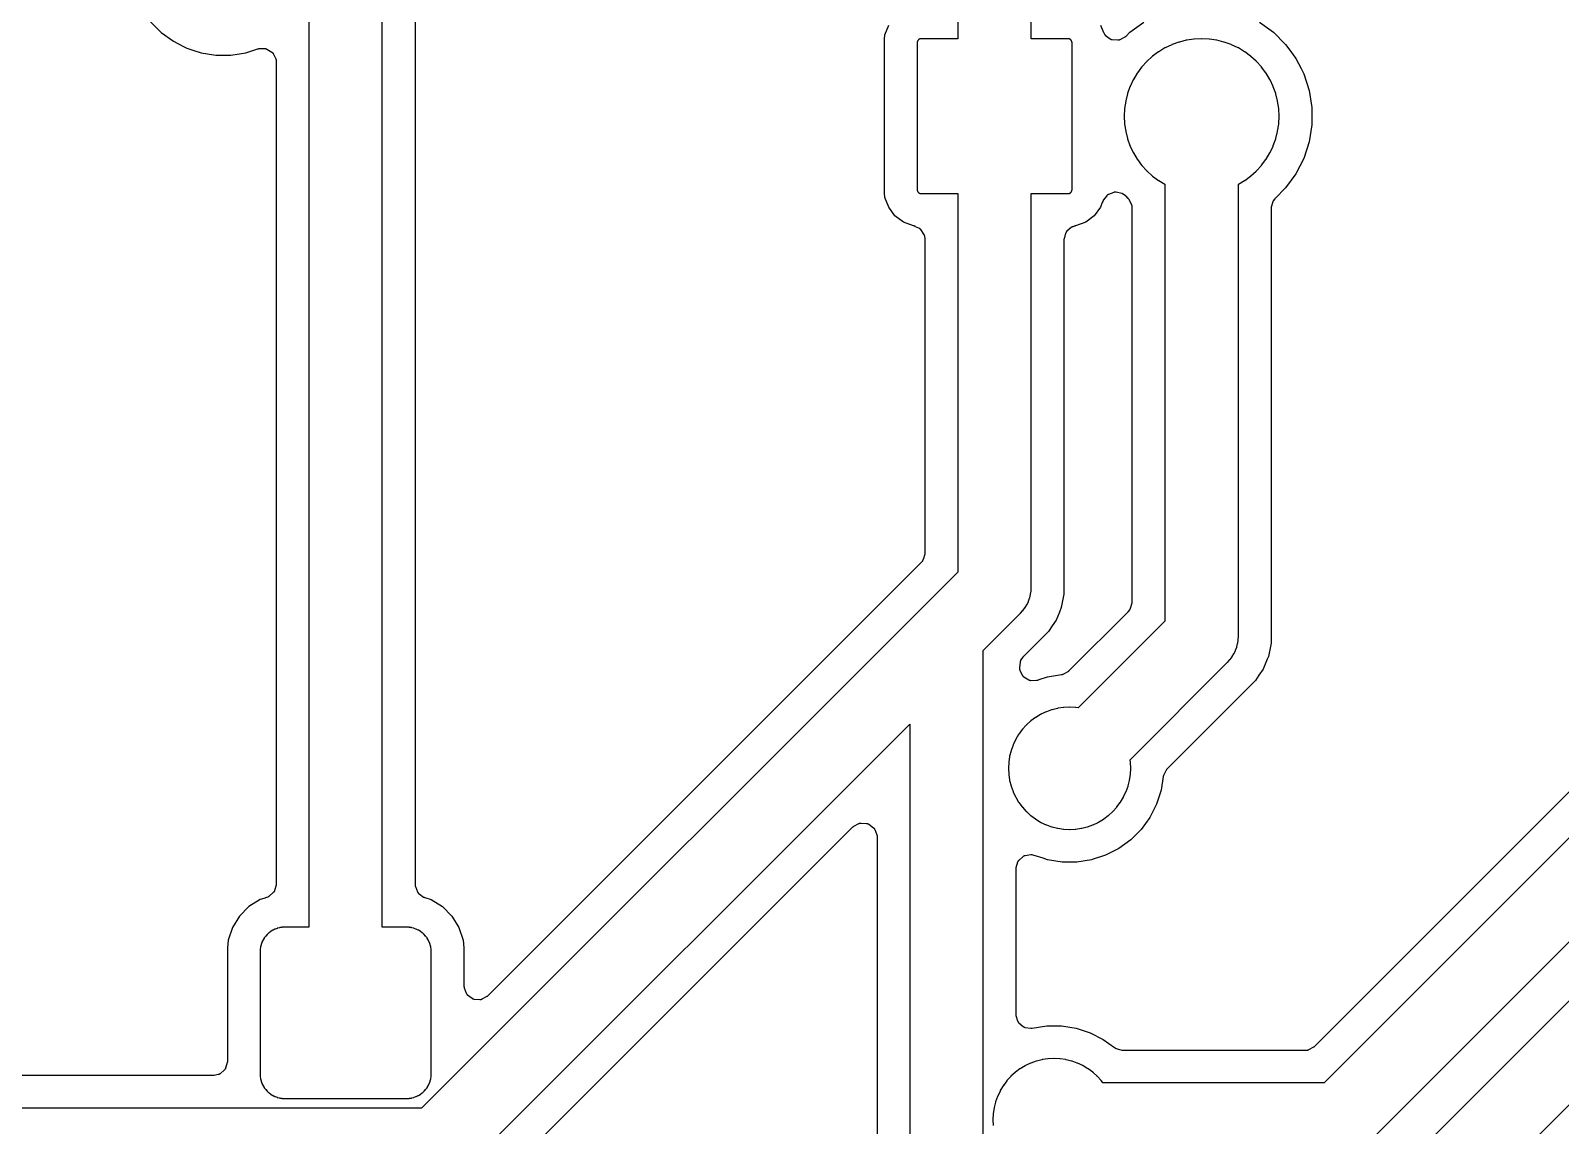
# Model space of a CAD drawing. Header units: metres. Extents: x 60.5 to 129.5, y -129.5 to -80.5.
# Drawn here: x 79.22 to 97.98, y -121.96 to -108.53 of the extents above; entities that cross this region are included whole.
import ezdxf

# ---------------------------------------------------------------- set-up
doc = ezdxf.new("R2010")
doc.units = ezdxf.units.M

msp = doc.modelspace()

# ---------------------------------------------------------------- linework, layer by layer
for points in [[(90.59, -102.58), (90.59, -108.63), (90.14, -108.63), (90.139, -108.63), (90.138, -108.63), (90.136, -108.63), (90.135, -108.63), (90.134, -108.63), (90.133, -108.631), (90.131, -108.631), (90.13, -108.631), (90.129, -108.631), (90.128, -108.631), (90.127, -108.632), (90.125, -108.632), (90.124, -108.633), (90.123, -108.633), (90.122, -108.633), (90.121, -108.634), (90.12, -108.634), (90.119, -108.635), (90.118, -108.635), (90.116, -108.636), (90.115, -108.636), (90.114, -108.637), (90.113, -108.638), (90.112, -108.638), (90.111, -108.639), (90.11, -108.64), (90.109, -108.641), (90.108, -108.641), (90.107, -108.642), (90.106, -108.643), (90.106, -108.644), (90.105, -108.645), (90.104, -108.646), (90.103, -108.646), (90.102, -108.647), (90.101, -108.648), (90.101, -108.649), (90.1, -108.65), (90.099, -108.651), (90.098, -108.652), (90.098, -108.653), (90.097, -108.654), (90.096, -108.655), (90.096, -108.656), (90.095, -108.658), (90.095, -108.659), (90.094, -108.66), (90.094, -108.661), (90.093, -108.662), (90.093, -108.663), (90.093, -108.664), (90.092, -108.665), (90.092, -108.667), (90.091, -108.668), (90.091, -108.669), (90.091, -108.67), (90.091, -108.671), (90.091, -108.673), (90.09, -108.674), (90.09, -108.675), (90.09, -108.676), (90.09, -108.678), (90.09, -108.679), (90.09, -108.68), (90.09, -110.48), (90.09, -110.481), (90.09, -110.482), (90.09, -110.484), (90.09, -110.485), (90.09, -110.486), (90.091, -110.487), (90.091, -110.489), (90.091, -110.49), (90.091, -110.491), (90.091, -110.492), (90.092, -110.493), (90.092, -110.495), (90.093, -110.496), (90.093, -110.497), (90.093, -110.498), (90.094, -110.499), (90.094, -110.5), (90.095, -110.501), (90.095, -110.502), (90.096, -110.504), (90.096, -110.505), (90.097, -110.506), (90.098, -110.507), (90.098, -110.508), (90.099, -110.509), (90.1, -110.51), (90.101, -110.511), (90.101, -110.512), (90.102, -110.513), (90.103, -110.514), (90.104, -110.514), (90.105, -110.515), (90.106, -110.516), (90.106, -110.517), (90.107, -110.518), (90.108, -110.519), (90.109, -110.519), (90.11, -110.52), (90.111, -110.521), (90.112, -110.522), (90.113, -110.522), (90.114, -110.523), (90.115, -110.524), (90.116, -110.524), (90.118, -110.525), (90.119, -110.525), (90.12, -110.526), (90.121, -110.526), (90.122, -110.527), (90.123, -110.527), (90.124, -110.527), (90.125, -110.528), (90.127, -110.528), (90.128, -110.529), (90.129, -110.529), (90.13, -110.529), (90.131, -110.529), (90.133, -110.529), (90.134, -110.53), (90.135, -110.53), (90.136, -110.53), (90.138, -110.53), (90.139, -110.53), (90.14, -110.53), (90.59, -110.53), (90.59, -115.172), (84.011, -121.751), (69.887, -121.751)], [(90.899, -122.251), (90.899, -116.136), (91.358, -115.677), (91.359, -115.676), (91.36, -115.675), (91.386, -115.646), (91.387, -115.645), (91.388, -115.644), (91.389, -115.643), (91.39, -115.642), (91.413, -115.611), (91.414, -115.61), (91.414, -115.609), (91.415, -115.608), (91.416, -115.607), (91.436, -115.573), (91.436, -115.572), (91.437, -115.571), (91.438, -115.57), (91.438, -115.569), (91.455, -115.533), (91.455, -115.532), (91.456, -115.531), (91.456, -115.53), (91.457, -115.529), (91.47, -115.492), (91.47, -115.491), (91.471, -115.489), (91.471, -115.488), (91.471, -115.487), (91.481, -115.449), (91.481, -115.448), (91.482, -115.447), (91.482, -115.445), (91.482, -115.444), (91.488, -115.405), (91.488, -115.404), (91.488, -115.403), (91.488, -115.402), (91.488, -115.4), (91.49, -115.361), (91.49, -115.36), (91.49, -115.359), (91.49, -110.53), (91.94, -110.53), (91.941, -110.53), (91.942, -110.53), (91.944, -110.53), (91.945, -110.53), (91.946, -110.53), (91.947, -110.529), (91.949, -110.529), (91.95, -110.529), (91.951, -110.529), (91.952, -110.529), (91.953, -110.528), (91.955, -110.528), (91.956, -110.527), (91.957, -110.527), (91.958, -110.527), (91.959, -110.526), (91.96, -110.526), (91.961, -110.525), (91.962, -110.525), (91.964, -110.524), (91.965, -110.524), (91.966, -110.523), (91.967, -110.522), (91.968, -110.522), (91.969, -110.521), (91.97, -110.52), (91.971, -110.519), (91.972, -110.519), (91.973, -110.518), (91.974, -110.517), (91.974, -110.516), (91.975, -110.515), (91.976, -110.514), (91.977, -110.514), (91.978, -110.513), (91.979, -110.512), (91.979, -110.511), (91.98, -110.51), (91.981, -110.509), (91.982, -110.508), (91.982, -110.507), (91.983, -110.506), (91.984, -110.505), (91.984, -110.504), (91.985, -110.502), (91.985, -110.501), (91.986, -110.5), (91.986, -110.499), (91.987, -110.498), (91.987, -110.497), (91.987, -110.496), (91.988, -110.495), (91.988, -110.493), (91.989, -110.492), (91.989, -110.491), (91.989, -110.49), (91.989, -110.489), (91.989, -110.487), (91.99, -110.486), (91.99, -110.485), (91.99, -110.484), (91.99, -110.482), (91.99, -110.481), (91.99, -110.48), (91.99, -108.68), (91.99, -108.679), (91.99, -108.678), (91.99, -108.676), (91.99, -108.675), (91.99, -108.674), (91.989, -108.673), (91.989, -108.671), (91.989, -108.67), (91.989, -108.669), (91.989, -108.668), (91.988, -108.667), (91.988, -108.665), (91.987, -108.664), (91.987, -108.663), (91.987, -108.662), (91.986, -108.661), (91.986, -108.66), (91.985, -108.659), (91.985, -108.658), (91.984, -108.656), (91.984, -108.655), (91.983, -108.654), (91.982, -108.653), (91.982, -108.652), (91.981, -108.651), (91.98, -108.65), (91.979, -108.649), (91.979, -108.648), (91.978, -108.647), (91.977, -108.646), (91.976, -108.646), (91.975, -108.645), (91.974, -108.644), (91.974, -108.643), (91.973, -108.642), (91.972, -108.641), (91.971, -108.641), (91.97, -108.64), (91.969, -108.639), (91.968, -108.638), (91.967, -108.638), (91.966, -108.637), (91.965, -108.636), (91.964, -108.636), (91.962, -108.635), (91.961, -108.635), (91.96, -108.634), (91.959, -108.634), (91.958, -108.633), (91.957, -108.633), (91.956, -108.633), (91.955, -108.632), (91.953, -108.632), (91.952, -108.631), (91.951, -108.631), (91.95, -108.631), (91.949, -108.631), (91.947, -108.631), (91.946, -108.63), (91.945, -108.63), (91.944, -108.63), (91.942, -108.63), (91.941, -108.63), (91.94, -108.63), (91.49, -108.63), (91.49, -102.766)], [(83.931, -106.536), (83.931, -119), (83.931, -119.001), (83.931, -119.002), (83.931, -119.016), (83.931, -119.017), (83.931, -119.018), (83.932, -119.019), (83.932, -119.021), (83.932, -119.022), (83.932, -119.023), (83.932, -119.024), (83.933, -119.025), (83.933, -119.027), (83.933, -119.028), (83.934, -119.029), (83.934, -119.03), (83.935, -119.031), (83.935, -119.032), (83.962, -119.097), (83.962, -119.098), (83.963, -119.099), (83.963, -119.1), (83.964, -119.101), (83.965, -119.102), (83.965, -119.103), (83.966, -119.105), (83.967, -119.106), (83.967, -119.107), (83.968, -119.108), (83.969, -119.109), (83.97, -119.11), (83.97, -119.11), (83.971, -119.111), (83.972, -119.112), (83.973, -119.113), (83.974, -119.114), (83.975, -119.115), (83.976, -119.116), (83.977, -119.117), (83.978, -119.117), (83.979, -119.118), (83.98, -119.119), (84.037, -119.159), (84.038, -119.159), (84.039, -119.16), (84.04, -119.16), (84.041, -119.161), (84.042, -119.162), (84.043, -119.162), (84.044, -119.163), (84.045, -119.163), (84.046, -119.164), (84.048, -119.164), (84.049, -119.164), (84.05, -119.165), (84.128, -119.191), (84.267, -119.277), (84.383, -119.393), (84.469, -119.532), (84.521, -119.688), (84.53, -119.783), (84.53, -120.245), (84.531, -120.247), (84.531, -120.256), (84.531, -120.257), (84.531, -120.258), (84.531, -120.26), (84.531, -120.261), (84.531, -120.262), (84.532, -120.263), (84.532, -120.265), (84.532, -120.266), (84.532, -120.267), (84.533, -120.268), (84.533, -120.269), (84.534, -120.271), (84.534, -120.272), (84.558, -120.337), (84.559, -120.338), (84.559, -120.339), (84.56, -120.341), (84.56, -120.342), (84.561, -120.343), (84.561, -120.344), (84.562, -120.345), (84.563, -120.346), (84.563, -120.347), (84.564, -120.348), (84.565, -120.349), (84.566, -120.35), (84.566, -120.351), (84.567, -120.352), (84.568, -120.353), (84.569, -120.354), (84.57, -120.355), (84.571, -120.356), (84.571, -120.357), (84.572, -120.357), (84.573, -120.358), (84.574, -120.359), (84.575, -120.36), (84.631, -120.402), (84.632, -120.402), (84.633, -120.403), (84.634, -120.404), (84.635, -120.404), (84.636, -120.405), (84.637, -120.406), (84.639, -120.406), (84.64, -120.407), (84.641, -120.407), (84.642, -120.408), (84.643, -120.408), (84.644, -120.409), (84.645, -120.409), (84.647, -120.409), (84.648, -120.41), (84.649, -120.41), (84.65, -120.41), (84.651, -120.411), (84.653, -120.411), (84.654, -120.411), (84.655, -120.411), (84.656, -120.411), (84.658, -120.411), (84.727, -120.416), (84.729, -120.416), (84.73, -120.416), (84.731, -120.417), (84.732, -120.416), (84.733, -120.416), (84.735, -120.416), (84.736, -120.416), (84.737, -120.416), (84.738, -120.416), (84.74, -120.416), (84.741, -120.415), (84.742, -120.415), (84.743, -120.415), (84.744, -120.415), (84.746, -120.414), (84.747, -120.414), (84.748, -120.413), (84.749, -120.413), (84.75, -120.413), (84.751, -120.412), (84.753, -120.412), (84.754, -120.411), (84.755, -120.41), (84.816, -120.377), (84.817, -120.376), (84.818, -120.376), (84.819, -120.375), (84.82, -120.374), (84.821, -120.374), (84.822, -120.373), (84.823, -120.372), (84.824, -120.372), (84.825, -120.371), (84.826, -120.37), (84.827, -120.369), (84.828, -120.368), (89.785, -115.411), (90.139, -115.057), (90.139, -115.056), (90.14, -115.055), (90.141, -115.054), (90.142, -115.053), (90.159, -115.033), (90.16, -115.032), (90.16, -115.031), (90.161, -115.03), (90.162, -115.029), (90.162, -115.028), (90.163, -115.027), (90.164, -115.026), (90.164, -115.025), (90.165, -115.023), (90.165, -115.022), (90.166, -115.021), (90.166, -115.02), (90.167, -115.019), (90.167, -115.018), (90.167, -115.017), (90.168, -115.015), (90.187, -114.948), (90.188, -114.947), (90.188, -114.946), (90.188, -114.945), (90.189, -114.944), (90.189, -114.943), (90.189, -114.941), (90.189, -114.94), (90.189, -114.939), (90.189, -114.938), (90.189, -114.937), (90.189, -114.936), (90.189, -114.934), (90.189, -111.097), (90.189, -111.096), (90.189, -111.095), (90.189, -111.094), (90.189, -111.092), (90.189, -111.091), (90.189, -111.09), (90.189, -111.089), (90.183, -111.05), (90.182, -111.049), (90.182, -111.047), (90.182, -111.046), (90.181, -111.045), (90.181, -111.044), (90.181, -111.043), (90.18, -111.041), (90.18, -111.04), (90.18, -111.039), (90.179, -111.038), (90.179, -111.037), (90.178, -111.036), (90.177, -111.035), (90.177, -111.033), (90.176, -111.032), (90.176, -111.031), (90.175, -111.03), (90.174, -111.029), (90.134, -110.972), (90.134, -110.971), (90.133, -110.97), (90.132, -110.969), (90.131, -110.968), (90.131, -110.967), (90.13, -110.966), (90.129, -110.965), (90.128, -110.964), (90.127, -110.963), (90.126, -110.963), (90.125, -110.962), (90.124, -110.961), (90.123, -110.96), (90.122, -110.96), (90.121, -110.959), (90.12, -110.958), (90.119, -110.958), (90.118, -110.957), (90.117, -110.956), (90.116, -110.956), (90.115, -110.955), (90.114, -110.955), (90.112, -110.954), (90.072, -110.938), (90.071, -110.937), (90.07, -110.936), (90.069, -110.935), (90.068, -110.935), (90.067, -110.934), (90.066, -110.933), (90.065, -110.933), (90.064, -110.932), (90.063, -110.931), (90.062, -110.931), (90.061, -110.93), (90.06, -110.93), (90.059, -110.929), (90.057, -110.929), (90.056, -110.929), (90.055, -110.928), (90.054, -110.928), (90.053, -110.928), (90.052, -110.927), (90.047, -110.926), (89.922, -110.879), (89.818, -110.802), (89.741, -110.698), (89.695, -110.576), (89.689, -110.525), (89.689, -108.635), (89.695, -108.584), (89.741, -108.462)], [(82.63, -106.806), (82.63, -119.53), (82.33, -119.53), (82.329, -119.53), (82.328, -119.53), (82.303, -119.531), (82.302, -119.531), (82.301, -119.531), (82.299, -119.532), (82.298, -119.532), (82.274, -119.535), (82.273, -119.536), (82.271, -119.536), (82.27, -119.536), (82.269, -119.536), (82.245, -119.542), (82.244, -119.543), (82.243, -119.543), (82.242, -119.543), (82.241, -119.544), (82.217, -119.552), (82.216, -119.552), (82.215, -119.553), (82.214, -119.553), (82.213, -119.554), (82.191, -119.564), (82.19, -119.565), (82.189, -119.565), (82.188, -119.566), (82.186, -119.567), (82.165, -119.579), (82.164, -119.58), (82.163, -119.581), (82.162, -119.581), (82.161, -119.582), (82.142, -119.597), (82.141, -119.597), (82.14, -119.598), (82.139, -119.599), (82.138, -119.6), (82.12, -119.616), (82.119, -119.617), (82.118, -119.618), (82.117, -119.619), (82.116, -119.62), (82.1, -119.638), (82.099, -119.639), (82.098, -119.64), (82.097, -119.641), (82.097, -119.642), (82.082, -119.661), (82.081, -119.662), (82.081, -119.663), (82.08, -119.664), (82.079, -119.665), (82.067, -119.686), (82.066, -119.688), (82.065, -119.689), (82.065, -119.69), (82.064, -119.691), (82.054, -119.713), (82.053, -119.714), (82.053, -119.715), (82.052, -119.716), (82.052, -119.717), (82.044, -119.741), (82.043, -119.742), (82.043, -119.743), (82.043, -119.744), (82.042, -119.745), (82.036, -119.769), (82.036, -119.77), (82.036, -119.771), (82.036, -119.773), (82.035, -119.774), (82.032, -119.798), (82.032, -119.799), (82.031, -119.801), (82.031, -119.802), (82.031, -119.803), (82.03, -119.828), (82.03, -119.829), (82.03, -119.83), (82.03, -121.33), (82.03, -121.331), (82.03, -121.332), (82.031, -121.357), (82.031, -121.358), (82.031, -121.359), (82.032, -121.361), (82.032, -121.362), (82.035, -121.386), (82.036, -121.387), (82.036, -121.389), (82.036, -121.39), (82.036, -121.391), (82.042, -121.415), (82.043, -121.416), (82.043, -121.417), (82.043, -121.418), (82.044, -121.419), (82.052, -121.443), (82.052, -121.444), (82.053, -121.445), (82.053, -121.446), (82.054, -121.447), (82.064, -121.469), (82.065, -121.47), (82.065, -121.471), (82.066, -121.472), (82.067, -121.474), (82.079, -121.495), (82.08, -121.496), (82.081, -121.497), (82.081, -121.498), (82.082, -121.499), (82.097, -121.518), (82.097, -121.519), (82.098, -121.52), (82.099, -121.521), (82.1, -121.522), (82.116, -121.54), (82.117, -121.541), (82.118, -121.542), (82.119, -121.543), (82.12, -121.544), (82.138, -121.56), (82.139, -121.561), (82.14, -121.562), (82.141, -121.563), (82.142, -121.563), (82.161, -121.578), (82.162, -121.579), (82.163, -121.579), (82.164, -121.58), (82.165, -121.581), (82.186, -121.593), (82.188, -121.594), (82.189, -121.595), (82.19, -121.595), (82.191, -121.596), (82.213, -121.606), (82.214, -121.607), (82.215, -121.607), (82.216, -121.608), (82.217, -121.608), (82.241, -121.616), (82.242, -121.617), (82.243, -121.617), (82.244, -121.617), (82.245, -121.618), (82.269, -121.624), (82.27, -121.624), (82.271, -121.624), (82.273, -121.624), (82.274, -121.625), (82.298, -121.628), (82.299, -121.628), (82.301, -121.629), (82.302, -121.629), (82.303, -121.629), (82.328, -121.63), (82.329, -121.63), (82.33, -121.63), (83.83, -121.63), (83.831, -121.63), (83.832, -121.63), (83.857, -121.629), (83.858, -121.629), (83.859, -121.629), (83.861, -121.628), (83.862, -121.628), (83.886, -121.625), (83.887, -121.624), (83.889, -121.624), (83.89, -121.624), (83.891, -121.624), (83.915, -121.618), (83.916, -121.617), (83.917, -121.617), (83.918, -121.617), (83.919, -121.616), (83.943, -121.608), (83.944, -121.608), (83.945, -121.607), (83.946, -121.607), (83.947, -121.606), (83.969, -121.596), (83.97, -121.595), (83.971, -121.595), (83.972, -121.594), (83.974, -121.593), (83.995, -121.581), (83.996, -121.58), (83.997, -121.579), (83.998, -121.579), (83.999, -121.578), (84.018, -121.563), (84.019, -121.563), (84.02, -121.562), (84.021, -121.561), (84.022, -121.56), (84.04, -121.544), (84.041, -121.543), (84.042, -121.542), (84.043, -121.541), (84.044, -121.54), (84.06, -121.522), (84.061, -121.521), (84.062, -121.52), (84.063, -121.519), (84.063, -121.518), (84.078, -121.499), (84.079, -121.498), (84.079, -121.497), (84.08, -121.496), (84.081, -121.495), (84.093, -121.474), (84.094, -121.472), (84.095, -121.471), (84.095, -121.47), (84.096, -121.469), (84.106, -121.447), (84.107, -121.446), (84.107, -121.445), (84.108, -121.444), (84.108, -121.443), (84.116, -121.419), (84.117, -121.418), (84.117, -121.417), (84.117, -121.416), (84.118, -121.415), (84.124, -121.391), (84.124, -121.39), (84.124, -121.389), (84.124, -121.387), (84.125, -121.386), (84.128, -121.362), (84.128, -121.361), (84.129, -121.359), (84.129, -121.358), (84.129, -121.357), (84.13, -121.332), (84.13, -121.331), (84.13, -121.33), (84.13, -119.83), (84.13, -119.829), (84.13, -119.828), (84.129, -119.803), (84.129, -119.802), (84.129, -119.801), (84.128, -119.799), (84.128, -119.798), (84.125, -119.774), (84.124, -119.773), (84.124, -119.771), (84.124, -119.77), (84.124, -119.769), (84.118, -119.745), (84.117, -119.744), (84.117, -119.743), (84.117, -119.742), (84.116, -119.741), (84.108, -119.717), (84.108, -119.716), (84.107, -119.715), (84.107, -119.714), (84.106, -119.713), (84.096, -119.691), (84.095, -119.69), (84.095, -119.689), (84.094, -119.688), (84.093, -119.686), (84.081, -119.665), (84.08, -119.664), (84.079, -119.663), (84.079, -119.662), (84.078, -119.661), (84.063, -119.642), (84.063, -119.641), (84.062, -119.64), (84.061, -119.639), (84.06, -119.638), (84.044, -119.62), (84.043, -119.619), (84.042, -119.618), (84.041, -119.617), (84.04, -119.616), (84.022, -119.6), (84.021, -119.599), (84.02, -119.598), (84.019, -119.597), (84.018, -119.597), (83.999, -119.582), (83.998, -119.581), (83.997, -119.581), (83.996, -119.58), (83.995, -119.579), (83.974, -119.567), (83.972, -119.566), (83.971, -119.565), (83.97, -119.565), (83.969, -119.564), (83.947, -119.554), (83.946, -119.553), (83.945, -119.553), (83.944, -119.552), (83.943, -119.552), (83.919, -119.544), (83.918, -119.543), (83.917, -119.543), (83.916, -119.543), (83.915, -119.542), (83.891, -119.536), (83.89, -119.536), (83.889, -119.536), (83.887, -119.536), (83.886, -119.535), (83.862, -119.532), (83.861, -119.532), (83.859, -119.531), (83.858, -119.531), (83.857, -119.531), (83.832, -119.53), (83.831, -119.53), (83.83, -119.53), (83.53, -119.53), (83.53, -106.62)], [(80.687, -108.423), (80.817, -108.553), (80.967, -108.661), (81.084, -108.721), (81.131, -108.745), (81.218, -108.773), (81.306, -108.802), (81.488, -108.831), (81.672, -108.831), (81.854, -108.802), (81.954, -108.769), (82.002, -108.754), (82.003, -108.753), (82.004, -108.753), (82.005, -108.753), (82.006, -108.752), (82.007, -108.752), (82.009, -108.752), (82.01, -108.752), (82.011, -108.752), (82.012, -108.752), (82.013, -108.751), (82.015, -108.751), (82.016, -108.751), (82.086, -108.749), (82.087, -108.749), (82.088, -108.749), (82.089, -108.749), (82.091, -108.749), (82.092, -108.749), (82.093, -108.75), (82.094, -108.75), (82.095, -108.75), (82.097, -108.75), (82.098, -108.75), (82.099, -108.751), (82.1, -108.751), (82.102, -108.751), (82.103, -108.752), (82.104, -108.752), (82.105, -108.753), (82.106, -108.753), (82.107, -108.754), (82.108, -108.754), (82.11, -108.755), (82.111, -108.755), (82.112, -108.756), (82.113, -108.756), (82.173, -108.793), (82.174, -108.793), (82.175, -108.794), (82.176, -108.795), (82.177, -108.795), (82.178, -108.796), (82.179, -108.797), (82.18, -108.798), (82.181, -108.798), (82.182, -108.799), (82.182, -108.8), (82.183, -108.801), (82.184, -108.802), (82.185, -108.803), (82.186, -108.804), (82.186, -108.805), (82.187, -108.806), (82.188, -108.807), (82.189, -108.808), (82.189, -108.809), (82.19, -108.81), (82.191, -108.811), (82.191, -108.812), (82.192, -108.813), (82.223, -108.876), (82.223, -108.877), (82.224, -108.878), (82.224, -108.879), (82.225, -108.881), (82.225, -108.882), (82.225, -108.883), (82.226, -108.884), (82.226, -108.885), (82.226, -108.886), (82.227, -108.888), (82.227, -108.889), (82.227, -108.89), (82.227, -108.891), (82.227, -108.893), (82.228, -108.894), (82.229, -108.915), (82.229, -108.916), (82.229, -108.918), (82.229, -108.919), (82.229, -119), (82.229, -119.001), (82.229, -119.002), (82.229, -119.003), (82.229, -119.004), (82.229, -119.006), (82.229, -119.007), (82.229, -119.008), (82.229, -119.009), (82.228, -119.01), (82.228, -119.011), (82.228, -119.013), (82.227, -119.014), (82.208, -119.081), (82.207, -119.082), (82.207, -119.083), (82.207, -119.084), (82.206, -119.086), (82.206, -119.087), (82.205, -119.088), (82.205, -119.089), (82.204, -119.09), (82.203, -119.091), (82.203, -119.092), (82.202, -119.093), (82.202, -119.094), (82.201, -119.095), (82.2, -119.096), (82.199, -119.097), (82.199, -119.098), (82.198, -119.099), (82.197, -119.1), (82.196, -119.101), (82.195, -119.102), (82.194, -119.103), (82.193, -119.104), (82.193, -119.105), (82.14, -119.15), (82.139, -119.151), (82.138, -119.152), (82.137, -119.153), (82.136, -119.153), (82.135, -119.154), (82.134, -119.155), (82.133, -119.155), (82.132, -119.156), (82.131, -119.156), (82.13, -119.157), (82.129, -119.158), (82.128, -119.158), (82.126, -119.159), (82.125, -119.159), (82.113, -119.164), (82.112, -119.164), (82.11, -119.165), (82.078, -119.176), (82.032, -119.191), (81.893, -119.277), (81.777, -119.393), (81.691, -119.532), (81.639, -119.688), (81.629, -119.783), (81.629, -121.176), (81.629, -121.178), (81.629, -121.179), (81.629, -121.18), (81.629, -121.181), (81.629, -121.182), (81.629, -121.184), (81.629, -121.185), (81.629, -121.186), (81.628, -121.187), (81.628, -121.188), (81.628, -121.189), (81.627, -121.191), (81.608, -121.258), (81.607, -121.259), (81.607, -121.26), (81.607, -121.261), (81.606, -121.262), (81.606, -121.263), (81.605, -121.265), (81.605, -121.266), (81.604, -121.267), (81.603, -121.268), (81.603, -121.269), (81.602, -121.27), (81.602, -121.271), (81.601, -121.272), (81.6, -121.273), (81.599, -121.274), (81.599, -121.275), (81.598, -121.276), (81.597, -121.277), (81.596, -121.278), (81.595, -121.279), (81.594, -121.28), (81.593, -121.281), (81.593, -121.281), (81.54, -121.327), (81.539, -121.328), (81.538, -121.329), (81.537, -121.329), (81.536, -121.33), (81.535, -121.331), (81.534, -121.332), (81.533, -121.332), (81.532, -121.333), (81.531, -121.333), (81.529, -121.334), (81.528, -121.335), (81.527, -121.335), (81.526, -121.336), (81.525, -121.336), (81.524, -121.336), (81.522, -121.337), (81.521, -121.337), (81.52, -121.338), (81.519, -121.338), (81.518, -121.338), (81.466, -121.349), (81.465, -121.35), (81.464, -121.35), (81.463, -121.35), (81.461, -121.35), (81.46, -121.35), (81.459, -121.35), (81.458, -121.35), (81.457, -121.35), (81.456, -121.35), (70.125, -121.35)], [(94.288, -108.425), (94.46, -108.55), (94.61, -108.7), (94.649, -108.754), (94.735, -108.872), (94.799, -108.997), (94.832, -109.062), (94.897, -109.264), (94.931, -109.474), (94.931, -109.686), (94.897, -109.896), (94.832, -110.098), (94.735, -110.288), (94.61, -110.46), (94.481, -110.588), (94.481, -110.589), (94.48, -110.59), (94.479, -110.591), (94.478, -110.592), (94.461, -110.613), (94.46, -110.614), (94.46, -110.615), (94.459, -110.616), (94.458, -110.617), (94.458, -110.618), (94.457, -110.619), (94.456, -110.62), (94.456, -110.621), (94.455, -110.622), (94.455, -110.623), (94.454, -110.625), (94.454, -110.626), (94.453, -110.627), (94.453, -110.628), (94.453, -110.629), (94.452, -110.63), (94.433, -110.697), (94.432, -110.699), (94.432, -110.7), (94.432, -110.701), (94.431, -110.702), (94.431, -110.703), (94.431, -110.704), (94.431, -110.706), (94.431, -110.707), (94.431, -110.708), (94.431, -110.709), (94.431, -110.71), (94.431, -110.711), (94.431, -116.044), (94.398, -116.208), (94.385, -116.24), (94.334, -116.363), (94.283, -116.438), (94.241, -116.502), (93.158, -117.585), (93.157, -117.586), (93.152, -117.591), (93.151, -117.592), (93.15, -117.593), (93.149, -117.594), (93.149, -117.595), (93.148, -117.596), (93.147, -117.597), (93.147, -117.598), (93.146, -117.599), (93.145, -117.6), (93.145, -117.601), (93.144, -117.602), (93.144, -117.603), (93.143, -117.604), (93.113, -117.667), (93.113, -117.668), (93.112, -117.67), (93.112, -117.671), (93.111, -117.672), (93.111, -117.673), (93.11, -117.674), (93.11, -117.675), (93.11, -117.676), (93.11, -117.677), (93.109, -117.679), (93.109, -117.68), (93.109, -117.681), (93.082, -117.849), (93.026, -118.022), (92.944, -118.183), (92.838, -118.33), (92.71, -118.458), (92.563, -118.564), (92.402, -118.646), (92.236, -118.7), (92.229, -118.702), (92.051, -118.731), (91.869, -118.731), (91.691, -118.702), (91.635, -118.684), (91.527, -118.649), (91.526, -118.649), (91.525, -118.648), (91.523, -118.648), (91.502, -118.643), (91.501, -118.643), (91.5, -118.643), (91.499, -118.642), (91.498, -118.642), (91.496, -118.642), (91.495, -118.642), (91.494, -118.642), (91.493, -118.642), (91.491, -118.642), (91.49, -118.642), (91.489, -118.642), (91.488, -118.642), (91.486, -118.642), (91.485, -118.642), (91.484, -118.642), (91.415, -118.652), (91.414, -118.652), (91.412, -118.653), (91.411, -118.653), (91.41, -118.653), (91.409, -118.654), (91.408, -118.654), (91.406, -118.654), (91.405, -118.655), (91.404, -118.655), (91.403, -118.656), (91.402, -118.656), (91.401, -118.657), (91.4, -118.657), (91.398, -118.658), (91.397, -118.658), (91.396, -118.659), (91.395, -118.66), (91.394, -118.66), (91.393, -118.661), (91.392, -118.662), (91.391, -118.662), (91.39, -118.663), (91.389, -118.664), (91.336, -118.71), (91.336, -118.711), (91.335, -118.711), (91.334, -118.712), (91.333, -118.713), (91.332, -118.714), (91.331, -118.715), (91.33, -118.716), (91.33, -118.717), (91.329, -118.718), (91.328, -118.719), (91.327, -118.72), (91.327, -118.721), (91.326, -118.722), (91.326, -118.723), (91.325, -118.724), (91.324, -118.725), (91.324, -118.726), (91.323, -118.728), (91.323, -118.729), (91.322, -118.73), (91.322, -118.731), (91.322, -118.732), (91.321, -118.733), (91.302, -118.801), (91.301, -118.802), (91.301, -118.803), (91.301, -118.804), (91.3, -118.805), (91.3, -118.806), (91.3, -118.807), (91.3, -118.809), (91.3, -118.81), (91.3, -118.811), (91.3, -118.812), (91.3, -118.813), (91.3, -118.815)], [(92.339, -108.462), (92.367, -108.535), (92.367, -108.536), (92.368, -108.537), (92.368, -108.538), (92.369, -108.539), (92.369, -108.54), (92.37, -108.542), (92.387, -108.573), (92.387, -108.574), (92.388, -108.575), (92.389, -108.576), (92.389, -108.577), (92.39, -108.578), (92.391, -108.579), (92.392, -108.58), (92.392, -108.581), (92.393, -108.582), (92.394, -108.583), (92.395, -108.584), (92.396, -108.585), (92.397, -108.585), (92.398, -108.586), (92.399, -108.587), (92.4, -108.588), (92.401, -108.589), (92.456, -108.63), (92.457, -108.631), (92.459, -108.632), (92.46, -108.633), (92.461, -108.633), (92.462, -108.634), (92.463, -108.634), (92.464, -108.635), (92.465, -108.636), (92.466, -108.636), (92.467, -108.637), (92.468, -108.637), (92.47, -108.637), (92.471, -108.638), (92.472, -108.638), (92.473, -108.639), (92.474, -108.639), (92.476, -108.639), (92.477, -108.639), (92.478, -108.64), (92.479, -108.64), (92.48, -108.64), (92.482, -108.64), (92.483, -108.64), (92.553, -108.645), (92.554, -108.645), (92.555, -108.645), (92.556, -108.645), (92.558, -108.645), (92.559, -108.645), (92.56, -108.645), (92.561, -108.645), (92.562, -108.645), (92.564, -108.645), (92.565, -108.645), (92.566, -108.644), (92.567, -108.644), (92.569, -108.644), (92.57, -108.644), (92.571, -108.643), (92.572, -108.643), (92.573, -108.642), (92.574, -108.642), (92.576, -108.641), (92.577, -108.641), (92.578, -108.64), (92.579, -108.64), (92.58, -108.639), (92.641, -108.606), (92.642, -108.605), (92.643, -108.605), (92.644, -108.604), (92.645, -108.603), (92.646, -108.603), (92.647, -108.602), (92.648, -108.601), (92.649, -108.6), (92.65, -108.6), (92.651, -108.599), (92.652, -108.598), (92.653, -108.597), (92.7, -108.55), (92.872, -108.425)], [(92.065, -116.838), (92.036, -116.834), (92.035, -116.834), (92.034, -116.834), (92.032, -116.834), (92.031, -116.833), (91.962, -116.83), (91.961, -116.83), (91.96, -116.83), (91.959, -116.83), (91.958, -116.83), (91.889, -116.833), (91.888, -116.834), (91.886, -116.834), (91.885, -116.834), (91.884, -116.834), (91.816, -116.844), (91.815, -116.844), (91.814, -116.844), (91.812, -116.845), (91.811, -116.845), (91.745, -116.862), (91.743, -116.862), (91.742, -116.862), (91.741, -116.863), (91.74, -116.863), (91.675, -116.886), (91.674, -116.887), (91.673, -116.887), (91.672, -116.888), (91.671, -116.888), (91.609, -116.917), (91.608, -116.918), (91.606, -116.919), (91.605, -116.919), (91.604, -116.92), (91.545, -116.955), (91.544, -116.956), (91.543, -116.956), (91.542, -116.957), (91.541, -116.958), (91.486, -116.999), (91.485, -116.999), (91.484, -117), (91.483, -117.001), (91.482, -117.002), (91.431, -117.048), (91.431, -117.049), (91.43, -117.05), (91.429, -117.051), (91.428, -117.051), (91.382, -117.102), (91.381, -117.103), (91.38, -117.104), (91.379, -117.105), (91.379, -117.106), (91.338, -117.161), (91.337, -117.162), (91.336, -117.163), (91.336, -117.164), (91.335, -117.165), (91.3, -117.224), (91.299, -117.225), (91.299, -117.226), (91.298, -117.228), (91.297, -117.229), (91.268, -117.291), (91.268, -117.292), (91.267, -117.293), (91.267, -117.294), (91.266, -117.295), (91.243, -117.36), (91.243, -117.361), (91.242, -117.362), (91.242, -117.363), (91.242, -117.365), (91.225, -117.431), (91.225, -117.432), (91.224, -117.434), (91.224, -117.435), (91.224, -117.436), (91.214, -117.504), (91.214, -117.505), (91.214, -117.506), (91.214, -117.508), (91.213, -117.509), (91.21, -117.578), (91.21, -117.579), (91.21, -117.58), (91.21, -117.581), (91.21, -117.582), (91.213, -117.651), (91.214, -117.652), (91.214, -117.654), (91.214, -117.655), (91.214, -117.656), (91.224, -117.724), (91.224, -117.725), (91.224, -117.726), (91.225, -117.728), (91.225, -117.729), (91.242, -117.795), (91.242, -117.797), (91.242, -117.798), (91.243, -117.799), (91.243, -117.8), (91.266, -117.865), (91.267, -117.866), (91.267, -117.867), (91.268, -117.868), (91.268, -117.869), (91.297, -117.931), (91.298, -117.932), (91.299, -117.934), (91.299, -117.935), (91.3, -117.936), (91.335, -117.995), (91.336, -117.996), (91.336, -117.997), (91.337, -117.998), (91.338, -117.999), (91.379, -118.054), (91.379, -118.055), (91.38, -118.056), (91.381, -118.057), (91.382, -118.058), (91.428, -118.109), (91.429, -118.109), (91.43, -118.11), (91.431, -118.111), (91.431, -118.112), (91.482, -118.158), (91.483, -118.159), (91.484, -118.16), (91.485, -118.161), (91.486, -118.161), (91.541, -118.202), (91.542, -118.203), (91.543, -118.204), (91.544, -118.204), (91.545, -118.205), (91.604, -118.24), (91.605, -118.241), (91.606, -118.241), (91.608, -118.242), (91.609, -118.243), (91.671, -118.272), (91.672, -118.272), (91.673, -118.273), (91.674, -118.273), (91.675, -118.274), (91.74, -118.297), (91.741, -118.297), (91.742, -118.298), (91.743, -118.298), (91.745, -118.298), (91.811, -118.315), (91.812, -118.315), (91.814, -118.316), (91.815, -118.316), (91.816, -118.316), (91.884, -118.326), (91.885, -118.326), (91.886, -118.326), (91.888, -118.326), (91.889, -118.327), (91.958, -118.33), (91.959, -118.33), (91.96, -118.33), (91.961, -118.33), (91.962, -118.33), (92.031, -118.327), (92.032, -118.326), (92.034, -118.326), (92.035, -118.326), (92.036, -118.326), (92.104, -118.316), (92.105, -118.316), (92.106, -118.316), (92.108, -118.315), (92.109, -118.315), (92.175, -118.298), (92.177, -118.298), (92.178, -118.298), (92.179, -118.297), (92.18, -118.297), (92.245, -118.274), (92.246, -118.273), (92.247, -118.273), (92.248, -118.272), (92.249, -118.272), (92.311, -118.243), (92.312, -118.242), (92.314, -118.241), (92.315, -118.241), (92.316, -118.24), (92.375, -118.205), (92.376, -118.204), (92.377, -118.204), (92.378, -118.203), (92.379, -118.202), (92.434, -118.161), (92.435, -118.161), (92.436, -118.16), (92.437, -118.159), (92.438, -118.158), (92.489, -118.112), (92.489, -118.111), (92.49, -118.11), (92.491, -118.109), (92.492, -118.109), (92.538, -118.058), (92.539, -118.057), (92.54, -118.056), (92.541, -118.055), (92.541, -118.054), (92.582, -117.999), (92.583, -117.998), (92.584, -117.997), (92.584, -117.996), (92.585, -117.995), (92.62, -117.936), (92.621, -117.935), (92.621, -117.934), (92.622, -117.932), (92.623, -117.931), (92.652, -117.869), (92.652, -117.868), (92.653, -117.867), (92.653, -117.866), (92.654, -117.865), (92.677, -117.8), (92.677, -117.799), (92.678, -117.798), (92.678, -117.797), (92.678, -117.795), (92.695, -117.729), (92.695, -117.728), (92.696, -117.726), (92.696, -117.725), (92.696, -117.724), (92.706, -117.656), (92.706, -117.655), (92.706, -117.654), (92.706, -117.652), (92.707, -117.651), (92.71, -117.582), (92.71, -117.581), (92.71, -117.58), (92.71, -117.579), (92.71, -117.578), (92.707, -117.509), (92.706, -117.508), (92.706, -117.506), (92.706, -117.505), (92.706, -117.504), (92.702, -117.475), (93.898, -116.278), (93.899, -116.277), (93.9, -116.277), (93.926, -116.247), (93.927, -116.247), (93.928, -116.246), (93.929, -116.245), (93.93, -116.244), (93.953, -116.212), (93.954, -116.211), (93.954, -116.21), (93.955, -116.209), (93.956, -116.208), (93.976, -116.174), (93.976, -116.173), (93.977, -116.172), (93.978, -116.171), (93.978, -116.17), (93.995, -116.135), (93.995, -116.133), (93.996, -116.132), (93.996, -116.131), (93.997, -116.13), (94.01, -116.093), (94.01, -116.092), (94.011, -116.091), (94.011, -116.09), (94.011, -116.088), (94.021, -116.05), (94.021, -116.049), (94.022, -116.048), (94.022, -116.047), (94.022, -116.045), (94.028, -116.007), (94.028, -116.005), (94.028, -116.004), (94.028, -116.003), (94.028, -116.002), (94.03, -115.962), (94.03, -115.961), (94.03, -115.96), (94.03, -110.416), (94.106, -110.371), (94.107, -110.371), (94.108, -110.37), (94.109, -110.369), (94.11, -110.368), (94.181, -110.316), (94.182, -110.315), (94.183, -110.314), (94.184, -110.314), (94.185, -110.313), (94.25, -110.253), (94.251, -110.253), (94.252, -110.252), (94.253, -110.251), (94.253, -110.25), (94.313, -110.185), (94.314, -110.184), (94.314, -110.183), (94.315, -110.182), (94.316, -110.181), (94.368, -110.11), (94.369, -110.109), (94.37, -110.108), (94.371, -110.107), (94.371, -110.106), (94.417, -110.03), (94.417, -110.029), (94.418, -110.028), (94.418, -110.027), (94.419, -110.026), (94.457, -109.946), (94.457, -109.945), (94.458, -109.944), (94.458, -109.942), (94.459, -109.941), (94.488, -109.858), (94.489, -109.857), (94.489, -109.856), (94.489, -109.855), (94.49, -109.853), (94.511, -109.768), (94.511, -109.767), (94.512, -109.765), (94.512, -109.764), (94.512, -109.763), (94.525, -109.676), (94.525, -109.674), (94.525, -109.673), (94.526, -109.672), (94.526, -109.671), (94.53, -109.582), (94.53, -109.581), (94.53, -109.58), (94.53, -109.579), (94.53, -109.578), (94.526, -109.489), (94.526, -109.488), (94.525, -109.487), (94.525, -109.486), (94.525, -109.484), (94.512, -109.397), (94.512, -109.396), (94.512, -109.395), (94.511, -109.393), (94.511, -109.392), (94.49, -109.307), (94.489, -109.305), (94.489, -109.304), (94.489, -109.303), (94.488, -109.302), (94.459, -109.219), (94.458, -109.218), (94.458, -109.216), (94.457, -109.215), (94.457, -109.214), (94.419, -109.134), (94.418, -109.133), (94.418, -109.132), (94.417, -109.131), (94.417, -109.13), (94.371, -109.054), (94.371, -109.053), (94.37, -109.052), (94.369, -109.051), (94.368, -109.05), (94.316, -108.979), (94.315, -108.978), (94.314, -108.977), (94.314, -108.976), (94.313, -108.975), (94.253, -108.91), (94.253, -108.909), (94.252, -108.908), (94.251, -108.907), (94.25, -108.907), (94.185, -108.847), (94.184, -108.846), (94.183, -108.846), (94.182, -108.845), (94.181, -108.844), (94.11, -108.792), (94.109, -108.791), (94.108, -108.79), (94.107, -108.789), (94.106, -108.789), (94.03, -108.743), (94.029, -108.743), (94.028, -108.742), (94.027, -108.742), (94.026, -108.741), (93.946, -108.703), (93.945, -108.703), (93.944, -108.702), (93.942, -108.702), (93.941, -108.701), (93.858, -108.672), (93.857, -108.671), (93.856, -108.671), (93.855, -108.671), (93.853, -108.67), (93.768, -108.649), (93.767, -108.649), (93.765, -108.648), (93.764, -108.648), (93.763, -108.648), (93.676, -108.635), (93.674, -108.635), (93.673, -108.635), (93.672, -108.634), (93.671, -108.634), (93.582, -108.63), (93.581, -108.63), (93.58, -108.63), (93.579, -108.63), (93.578, -108.63), (93.489, -108.634), (93.488, -108.634), (93.487, -108.635), (93.486, -108.635), (93.484, -108.635), (93.397, -108.648), (93.396, -108.648), (93.395, -108.648), (93.393, -108.649), (93.392, -108.649), (93.307, -108.67), (93.305, -108.671), (93.304, -108.671), (93.303, -108.671), (93.302, -108.672), (93.219, -108.701), (93.218, -108.702), (93.216, -108.702), (93.215, -108.703), (93.214, -108.703), (93.134, -108.741), (93.133, -108.742), (93.132, -108.742), (93.131, -108.743), (93.13, -108.743), (93.054, -108.789), (93.053, -108.789), (93.052, -108.79), (93.051, -108.791), (93.05, -108.792), (92.979, -108.844), (92.978, -108.845), (92.977, -108.846), (92.976, -108.846), (92.975, -108.847), (92.91, -108.907), (92.909, -108.907), (92.908, -108.908), (92.907, -108.909), (92.907, -108.91), (92.847, -108.975), (92.846, -108.976), (92.846, -108.977), (92.845, -108.978), (92.844, -108.979), (92.792, -109.05), (92.791, -109.051), (92.79, -109.052), (92.789, -109.053), (92.789, -109.054), (92.743, -109.13), (92.743, -109.131), (92.742, -109.132), (92.742, -109.133), (92.741, -109.134), (92.703, -109.214), (92.703, -109.215), (92.702, -109.216), (92.702, -109.218), (92.701, -109.219), (92.672, -109.302), (92.671, -109.303), (92.671, -109.304), (92.671, -109.305), (92.67, -109.307), (92.649, -109.392), (92.649, -109.393), (92.648, -109.395), (92.648, -109.396), (92.648, -109.397), (92.635, -109.484), (92.635, -109.486), (92.635, -109.487), (92.634, -109.488), (92.634, -109.489), (92.63, -109.578), (92.63, -109.579), (92.63, -109.58), (92.63, -109.581), (92.63, -109.582), (92.634, -109.671), (92.634, -109.672), (92.635, -109.673), (92.635, -109.674), (92.635, -109.676), (92.648, -109.763), (92.648, -109.764), (92.648, -109.765), (92.649, -109.767), (92.649, -109.768), (92.67, -109.853), (92.671, -109.855), (92.671, -109.856), (92.671, -109.857), (92.672, -109.858), (92.701, -109.941), (92.702, -109.942), (92.702, -109.944), (92.703, -109.945), (92.703, -109.946), (92.741, -110.026), (92.742, -110.027), (92.742, -110.028), (92.743, -110.029), (92.743, -110.03), (92.789, -110.106), (92.789, -110.107), (92.79, -110.108), (92.791, -110.109), (92.792, -110.11), (92.844, -110.181), (92.845, -110.182), (92.846, -110.183), (92.846, -110.184), (92.847, -110.185), (92.907, -110.25), (92.907, -110.251), (92.908, -110.252), (92.909, -110.253), (92.91, -110.253), (92.975, -110.313), (92.976, -110.314), (92.977, -110.314), (92.978, -110.315), (92.979, -110.316), (93.05, -110.368), (93.051, -110.369), (93.052, -110.37), (93.053, -110.371), (93.054, -110.371), (93.13, -110.416), (93.13, -115.774), (92.065, -116.838)], [(91.349, -116.375), (91.38, -116.438), (91.38, -116.439), (91.381, -116.44), (91.381, -116.441), (91.382, -116.442), (91.383, -116.443), (91.383, -116.444), (91.384, -116.445), (91.385, -116.446), (91.386, -116.447), (91.387, -116.448), (91.387, -116.449), (91.388, -116.45), (91.389, -116.451), (91.39, -116.451), (91.391, -116.452), (91.392, -116.453), (91.393, -116.454), (91.394, -116.455), (91.395, -116.456), (91.396, -116.456), (91.397, -116.457), (91.398, -116.458), (91.399, -116.458), (91.459, -116.494), (91.46, -116.495), (91.461, -116.496), (91.462, -116.496), (91.463, -116.497), (91.464, -116.497), (91.465, -116.498), (91.466, -116.498), (91.468, -116.499), (91.469, -116.499), (91.47, -116.499), (91.471, -116.5), (91.472, -116.5), (91.474, -116.5), (91.475, -116.501), (91.476, -116.501), (91.477, -116.501), (91.478, -116.501), (91.48, -116.501), (91.481, -116.501), (91.482, -116.501), (91.483, -116.502), (91.485, -116.502), (91.486, -116.502), (91.556, -116.5), (91.557, -116.499), (91.558, -116.499), (91.559, -116.499), (91.56, -116.499), (91.562, -116.499), (91.563, -116.499), (91.564, -116.499), (91.565, -116.498), (91.566, -116.498), (91.567, -116.498), (91.569, -116.497), (91.57, -116.497), (91.586, -116.492), (91.691, -116.458), (91.859, -116.431), (91.86, -116.431), (91.867, -116.43), (91.869, -116.429), (91.87, -116.429), (91.871, -116.429), (91.872, -116.428), (91.873, -116.428), (91.874, -116.428), (91.876, -116.427), (91.877, -116.427), (91.878, -116.426), (91.879, -116.426), (91.88, -116.425), (91.881, -116.425), (91.882, -116.424), (91.943, -116.391), (91.945, -116.39), (91.946, -116.39), (91.947, -116.389), (91.948, -116.388), (91.949, -116.388), (91.949, -116.387), (91.95, -116.386), (91.951, -116.386), (91.952, -116.385), (91.953, -116.384), (91.954, -116.383), (91.955, -116.382), (92.679, -115.659), (92.679, -115.658), (92.68, -115.657), (92.681, -115.656), (92.682, -115.655), (92.699, -115.634), (92.7, -115.633), (92.7, -115.632), (92.701, -115.631), (92.702, -115.63), (92.702, -115.629), (92.703, -115.628), (92.704, -115.627), (92.704, -115.626), (92.705, -115.625), (92.705, -115.624), (92.706, -115.623), (92.706, -115.621), (92.707, -115.62), (92.707, -115.619), (92.707, -115.618), (92.708, -115.617), (92.727, -115.55), (92.728, -115.549), (92.728, -115.547), (92.728, -115.546), (92.729, -115.545), (92.729, -115.544), (92.729, -115.543), (92.729, -115.542), (92.729, -115.54), (92.729, -115.539), (92.729, -115.538), (92.729, -115.537), (92.729, -115.536), (92.729, -110.711), (92.729, -110.71), (92.729, -110.709), (92.729, -110.707), (92.729, -110.706), (92.726, -110.68), (92.726, -110.679), (92.726, -110.677), (92.726, -110.676), (92.726, -110.675), (92.725, -110.674), (92.725, -110.673), (92.725, -110.671), (92.724, -110.67), (92.724, -110.669), (92.724, -110.668), (92.723, -110.667), (92.723, -110.666), (92.722, -110.664), (92.722, -110.663), (92.721, -110.662), (92.721, -110.661), (92.687, -110.6), (92.686, -110.599), (92.686, -110.598), (92.685, -110.597), (92.685, -110.596), (92.684, -110.595), (92.683, -110.594), (92.682, -110.593), (92.682, -110.592), (92.681, -110.591), (92.68, -110.59), (92.679, -110.589), (92.679, -110.588), (92.653, -110.563), (92.652, -110.562), (92.651, -110.561), (92.65, -110.56), (92.649, -110.56), (92.648, -110.559), (92.647, -110.558), (92.619, -110.537), (92.618, -110.536), (92.617, -110.535), (92.616, -110.535), (92.615, -110.534), (92.614, -110.533), (92.613, -110.533), (92.612, -110.532), (92.611, -110.532), (92.609, -110.531), (92.608, -110.531), (92.607, -110.53), (92.606, -110.53), (92.605, -110.529), (92.603, -110.529), (92.602, -110.529), (92.601, -110.528), (92.6, -110.528), (92.532, -110.513), (92.53, -110.513), (92.529, -110.513), (92.528, -110.513), (92.527, -110.512), (92.525, -110.512), (92.524, -110.512), (92.523, -110.512), (92.522, -110.512), (92.52, -110.512), (92.519, -110.512), (92.518, -110.512), (92.517, -110.512), (92.516, -110.512), (92.514, -110.513), (92.513, -110.513), (92.512, -110.513), (92.511, -110.513), (92.509, -110.513), (92.508, -110.514), (92.507, -110.514), (92.506, -110.514), (92.505, -110.515), (92.503, -110.515), (92.438, -110.54), (92.437, -110.54), (92.436, -110.541), (92.435, -110.541), (92.433, -110.542), (92.432, -110.542), (92.431, -110.543), (92.43, -110.543), (92.429, -110.544), (92.428, -110.545), (92.427, -110.545), (92.426, -110.546), (92.425, -110.547), (92.424, -110.548), (92.423, -110.548), (92.422, -110.549), (92.421, -110.55), (92.42, -110.551), (92.419, -110.552), (92.419, -110.553), (92.418, -110.554), (92.417, -110.555), (92.416, -110.556), (92.415, -110.557), (92.374, -110.612), (92.373, -110.613), (92.372, -110.614), (92.372, -110.615), (92.371, -110.616), (92.37, -110.617), (92.37, -110.618), (92.369, -110.62), (92.369, -110.621), (92.368, -110.622), (92.368, -110.623), (92.367, -110.624), (92.367, -110.625), (92.361, -110.639), (92.339, -110.698), (92.262, -110.802), (92.158, -110.879), (92.033, -110.926), (92.028, -110.927), (92.027, -110.928), (92.026, -110.928), (92.025, -110.928), (92.024, -110.929), (92.023, -110.929), (92.021, -110.929), (92.02, -110.93), (92.019, -110.93), (92.018, -110.931), (92.018, -110.931), (92, -110.936), (91.999, -110.936), (91.997, -110.937), (91.996, -110.937), (91.995, -110.938), (91.994, -110.938), (91.993, -110.938), (91.992, -110.939), (91.991, -110.94), (91.989, -110.94), (91.988, -110.941), (91.987, -110.941), (91.986, -110.942), (91.985, -110.943), (91.984, -110.943), (91.983, -110.944), (91.982, -110.945), (91.981, -110.946), (91.98, -110.946), (91.927, -110.992), (91.927, -110.993), (91.926, -110.994), (91.925, -110.995), (91.924, -110.996), (91.923, -110.996), (91.922, -110.997), (91.921, -110.998), (91.921, -110.999), (91.92, -111), (91.919, -111.001), (91.918, -111.002), (91.918, -111.003), (91.917, -111.004), (91.917, -111.006), (91.916, -111.007), (91.915, -111.008), (91.915, -111.009), (91.914, -111.01), (91.914, -111.011), (91.913, -111.012), (91.913, -111.013), (91.913, -111.015), (91.912, -111.016), (91.893, -111.083), (91.892, -111.084), (91.892, -111.085), (91.892, -111.086), (91.891, -111.088), (91.891, -111.089), (91.891, -111.09), (91.891, -111.091), (91.891, -111.092), (91.891, -111.093), (91.891, -111.095), (91.891, -111.096), (91.891, -111.097), (91.891, -115.442), (91.858, -115.607), (91.835, -115.663), (91.794, -115.762), (91.746, -115.833), (91.701, -115.901), (91.393, -116.209), (91.392, -116.209), (91.391, -116.21), (91.39, -116.211), (91.39, -116.212), (91.389, -116.213), (91.388, -116.214), (91.387, -116.215), (91.387, -116.216), (91.36, -116.255), (91.36, -116.256), (91.359, -116.258), (91.358, -116.259), (91.358, -116.26), (91.357, -116.261), (91.357, -116.262), (91.356, -116.263), (91.356, -116.264), (91.355, -116.265), (91.355, -116.267), (91.354, -116.268), (91.354, -116.269), (91.353, -116.27), (91.353, -116.271), (91.353, -116.273), (91.353, -116.274), (91.352, -116.275), (91.352, -116.276), (91.352, -116.278), (91.344, -116.347), (91.344, -116.348), (91.344, -116.35), (91.344, -116.351), (91.344, -116.352), (91.344, -116.353), (91.344, -116.355), (91.344, -116.356), (91.344, -116.357), (91.344, -116.358), (91.344, -116.359), (91.344, -116.361), (91.345, -116.362), (91.345, -116.363), (91.345, -116.364), (91.345, -116.366), (91.346, -116.367), (91.346, -116.368), (91.347, -116.369), (91.347, -116.37), (91.347, -116.371), (91.348, -116.373), (91.348, -116.374), (91.349, -116.375)], [(104.342, -114.182), (95.763, -122.761)], [(96.267, -123.529), (104.846, -114.95)], [(84.516, -122.519), (89.999, -117.037), (89.999, -122.437)], [(91.3, -118.815), (91.3, -120.596), (91.3, -120.596), (91.3, -120.598), (91.3, -120.599), (91.3, -120.601), (91.3, -120.602), (91.3, -120.603), (91.3, -120.604), (91.3, -120.605), (91.3, -120.607), (91.301, -120.608), (91.301, -120.609), (91.301, -120.61), (91.301, -120.611), (91.302, -120.612), (91.322, -120.679), (91.323, -120.68), (91.323, -120.682), (91.324, -120.683), (91.324, -120.684), (91.325, -120.685), (91.325, -120.686), (91.326, -120.687), (91.326, -120.688), (91.327, -120.689), (91.327, -120.691), (91.328, -120.692), (91.329, -120.693), (91.33, -120.694), (91.33, -120.695), (91.331, -120.696), (91.332, -120.697), (91.333, -120.698), (91.333, -120.698), (91.334, -120.699), (91.335, -120.7), (91.336, -120.701), (91.337, -120.702), (91.338, -120.703), (91.391, -120.748), (91.392, -120.749), (91.393, -120.749), (91.394, -120.75), (91.395, -120.751), (91.396, -120.751), (91.397, -120.752), (91.399, -120.753), (91.4, -120.753), (91.401, -120.754), (91.402, -120.754), (91.403, -120.755), (91.404, -120.755), (91.405, -120.756), (91.406, -120.756), (91.408, -120.757), (91.409, -120.757), (91.41, -120.758), (91.411, -120.758), (91.412, -120.758), (91.414, -120.758), (91.415, -120.759), (91.416, -120.759), (91.417, -120.759), (91.486, -120.768), (91.488, -120.768), (91.489, -120.768), (91.49, -120.768), (91.491, -120.768), (91.492, -120.768), (91.494, -120.768), (91.495, -120.768), (91.496, -120.768), (91.497, -120.768), (91.498, -120.768), (91.5, -120.768), (91.501, -120.768), (91.679, -120.739), (91.861, -120.739), (92.039, -120.768), (92.212, -120.824), (92.373, -120.906), (92.511, -121.006), (92.512, -121.007), (92.518, -121.011), (92.519, -121.012), (92.52, -121.012), (92.521, -121.013), (92.522, -121.014), (92.523, -121.014), (92.524, -121.015), (92.525, -121.015), (92.526, -121.016), (92.528, -121.016), (92.529, -121.017), (92.53, -121.017), (92.531, -121.017), (92.532, -121.018), (92.599, -121.037), (92.6, -121.038), (92.601, -121.038), (92.603, -121.038), (92.604, -121.039), (92.605, -121.039), (92.606, -121.039), (92.607, -121.039), (92.609, -121.039), (92.61, -121.039), (92.611, -121.039), (92.612, -121.039), (92.613, -121.039), (94.846, -121.039), (94.847, -121.039), (94.848, -121.039), (94.85, -121.039), (94.851, -121.039), (94.877, -121.036), (94.879, -121.036), (94.88, -121.036), (94.881, -121.036), (94.882, -121.036), (94.883, -121.035), (94.885, -121.035), (94.886, -121.035), (94.887, -121.034), (94.888, -121.034), (94.889, -121.034), (94.89, -121.033), (94.892, -121.033), (94.893, -121.032), (94.894, -121.032), (94.895, -121.031), (94.896, -121.031), (94.957, -120.997), (94.958, -120.996), (94.959, -120.996), (94.96, -120.995), (94.961, -120.995), (94.962, -120.994), (94.963, -120.993), (94.964, -120.992), (94.965, -120.992), (94.966, -120.991), (94.967, -120.99), (94.968, -120.989), (94.969, -120.989), (98.382, -117.575)], [(98.838, -117.685), (95.084, -121.44), (92.369, -121.44)], [(84.74, -122.862), (89.301, -118.3), (89.302, -118.299), (89.303, -118.298), (89.304, -118.298), (89.305, -118.297), (89.306, -118.296), (89.307, -118.295), (89.308, -118.295), (89.309, -118.294), (89.31, -118.293), (89.311, -118.293), (89.312, -118.292), (89.313, -118.292), (89.374, -118.258), (89.375, -118.257), (89.376, -118.257), (89.378, -118.256), (89.379, -118.256), (89.38, -118.255), (89.381, -118.255), (89.382, -118.255), (89.383, -118.254), (89.385, -118.254), (89.386, -118.253), (89.387, -118.253), (89.388, -118.253), (89.389, -118.253), (89.391, -118.252), (89.392, -118.252), (89.393, -118.252), (89.394, -118.252), (89.396, -118.252), (89.397, -118.252), (89.398, -118.252), (89.399, -118.252), (89.4, -118.252), (89.402, -118.252), (89.471, -118.257), (89.473, -118.257), (89.474, -118.257), (89.475, -118.257), (89.476, -118.258), (89.478, -118.258), (89.479, -118.258), (89.48, -118.258), (89.481, -118.259), (89.482, -118.259), (89.484, -118.259), (89.485, -118.26), (89.486, -118.26), (89.487, -118.261), (89.488, -118.261), (89.489, -118.262), (89.49, -118.262), (89.492, -118.263), (89.493, -118.263), (89.494, -118.264), (89.495, -118.265), (89.496, -118.265), (89.497, -118.266), (89.498, -118.267), (89.554, -118.309), (89.555, -118.309), (89.556, -118.31), (89.557, -118.311), (89.558, -118.312), (89.558, -118.313), (89.559, -118.314), (89.56, -118.315), (89.561, -118.315), (89.562, -118.316), (89.563, -118.317), (89.563, -118.318), (89.564, -118.319), (89.565, -118.32), (89.566, -118.321), (89.566, -118.322), (89.567, -118.323), (89.568, -118.325), (89.568, -118.326), (89.569, -118.327), (89.569, -118.328), (89.57, -118.329), (89.57, -118.33), (89.571, -118.331), (89.595, -118.397), (89.595, -118.398), (89.596, -118.399), (89.596, -118.4), (89.597, -118.401), (89.597, -118.403), (89.597, -118.404), (89.597, -118.405), (89.598, -118.406), (89.598, -118.408), (89.598, -118.409), (89.598, -118.41), (89.598, -118.411), (89.598, -118.412), (89.598, -118.421), (89.598, -118.423), (89.598, -122.521)], [(95.588, -122.208), (99.475, -118.322)], [(92.369, -121.44), (92.351, -121.416), (92.351, -121.415), (92.35, -121.414), (92.349, -121.413), (92.348, -121.412), (92.302, -121.361), (92.301, -121.361), (92.3, -121.36), (92.299, -121.359), (92.299, -121.358), (92.248, -121.312), (92.247, -121.311), (92.246, -121.31), (92.245, -121.309), (92.244, -121.309), (92.189, -121.268), (92.188, -121.267), (92.187, -121.266), (92.186, -121.266), (92.185, -121.265), (92.126, -121.23), (92.125, -121.229), (92.124, -121.229), (92.122, -121.228), (92.121, -121.227), (92.059, -121.198), (92.058, -121.198), (92.057, -121.197), (92.056, -121.197), (92.055, -121.196), (91.99, -121.173), (91.989, -121.173), (91.988, -121.172), (91.987, -121.172), (91.985, -121.172), (91.919, -121.155), (91.918, -121.155), (91.916, -121.154), (91.915, -121.154), (91.914, -121.154), (91.846, -121.144), (91.845, -121.144), (91.844, -121.144), (91.842, -121.144), (91.841, -121.143), (91.772, -121.14), (91.771, -121.14), (91.77, -121.14), (91.769, -121.14), (91.768, -121.14), (91.699, -121.143), (91.698, -121.144), (91.696, -121.144), (91.695, -121.144), (91.694, -121.144), (91.626, -121.154), (91.625, -121.154), (91.624, -121.154), (91.622, -121.155), (91.621, -121.155), (91.555, -121.172), (91.553, -121.172), (91.552, -121.172), (91.551, -121.173), (91.55, -121.173), (91.485, -121.196), (91.484, -121.197), (91.483, -121.197), (91.482, -121.198), (91.481, -121.198), (91.419, -121.227), (91.418, -121.228), (91.416, -121.229), (91.415, -121.229), (91.414, -121.23), (91.355, -121.265), (91.354, -121.266), (91.353, -121.266), (91.352, -121.267), (91.351, -121.268), (91.296, -121.309), (91.295, -121.309), (91.294, -121.31), (91.293, -121.311), (91.292, -121.312), (91.241, -121.358), (91.241, -121.359), (91.24, -121.36), (91.239, -121.361), (91.238, -121.361), (91.192, -121.412), (91.191, -121.413), (91.19, -121.414), (91.189, -121.415), (91.189, -121.416), (91.148, -121.471), (91.147, -121.472), (91.146, -121.473), (91.146, -121.474), (91.145, -121.475), (91.11, -121.534), (91.109, -121.535), (91.109, -121.536), (91.108, -121.538), (91.107, -121.539), (91.078, -121.601), (91.078, -121.602), (91.077, -121.603), (91.077, -121.604), (91.076, -121.605), (91.053, -121.67), (91.053, -121.671), (91.052, -121.672), (91.052, -121.673), (91.052, -121.675), (91.035, -121.741), (91.035, -121.742), (91.034, -121.744), (91.034, -121.745), (91.034, -121.746), (91.024, -121.814), (91.024, -121.815), (91.024, -121.816), (91.024, -121.818), (91.023, -121.819), (91.02, -121.888), (91.02, -121.889), (91.02, -121.89), (91.02, -121.891), (91.02, -121.892), (91.023, -121.961)]]:
    msp.add_lwpolyline(points)

doc.saveas('drawing.dxf')
